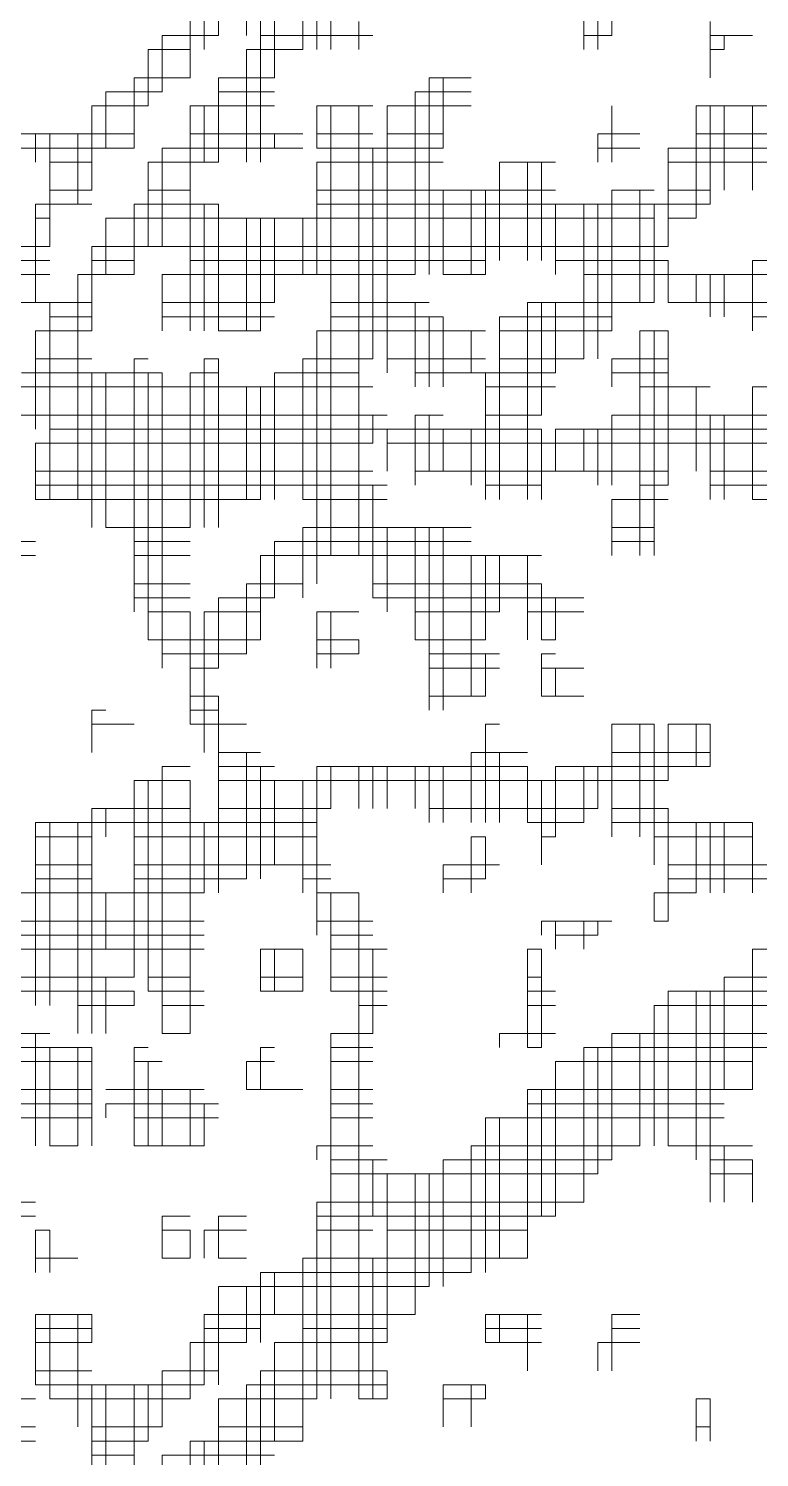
# Model space of a CAD drawing. Header units: millimetres. Extents: x 13268 to 164478, y 289082 to 363688.
# Drawn here: x 84839 to 85924, y 346912 to 349034 of the extents above; entities that cross this region are included whole.
import ezdxf

# ---------------------------------------------------------------- set-up
doc = ezdxf.new("R2010")
doc.units = ezdxf.units.MM

# ---------------------------------------------------------------- blocks, each defined once
blk = doc.blocks.new('A$C010A7659')
at = {"lineweight": 0}
for points in [[(2906.4, 2078.36), (2906.4, 1672.63)], [(2856.71, 1945.88), (2856.71, 1680.91)], [(2873.28, 1945.88), (2873.28, 1680.91)], [(2906.4, 1921.04), (2906.4, 1672.63)], [(2914.68, 1921.04), (2914.68, 1672.63)], [(2914.68, 1921.04), (2914.68, 1672.63)], [(2922.96, 1838.23), (2922.96, 1672.63)], [(2856.71, 1780.27), (2856.71, 1680.91)], [(2848.43, 1771.99), (2848.43, 1672.63)], [(2840.15, 1755.43), (2840.15, 1672.63)], [(2881.56, 1755.43), (2881.56, 1606.38)], [(2881.56, 1755.43), (2881.56, 1606.38)], [(2889.84, 1755.43), (2889.84, 1656.07)], [(2840.15, 1747.15), (2840.15, 1656.07)], [(3072, 1705.75), (3072, 1672.63)], [(3080.28, 1705.75), (3080.28, 1672.63)], [(3088.56, 1705.75), (3088.56, 1680.91)], [(2939.52, 1689.19), (2939.52, 1672.63)], [(3072, 1689.19), (3072, 1672.63)], [(3146.53, 1689.19), (3146.53, 1656.07)], [(2823.59, 1680.91), (2823.59, 1656.07)], [(2823.59, 1680.91), (2823.59, 1647.79)], [(2823.59, 1680.91), (2856.71, 1680.91)], [(2823.59, 1680.91), (2856.71, 1680.91)], [(2881.56, 1680.91), (2939.52, 1680.91)], [(2881.56, 1680.91), (2947.8, 1680.91)], [(3072, 1680.91), (3088.56, 1680.91)], [(3072, 1680.91), (3088.56, 1680.91)], [(3146.53, 1680.91), (3146.53, 1672.63)], [(3146.53, 1680.91), (3171.37, 1680.91)], [(3146.53, 1680.91), (3171.37, 1680.91)], [(3154.81, 1680.91), (3154.81, 1672.63)], [(2815.31, 1672.63), (2815.31, 1639.51)], [(2815.31, 1672.63), (2840.15, 1672.63)], [(2873.28, 1672.63), (2873.28, 1606.38)], [(2873.28, 1672.63), (2906.4, 1672.63)], [(3146.53, 1672.63), (3154.81, 1672.63)], [(2807.03, 1656.07), (2807.03, 1622.94)], [(2807.03, 1656.07), (2807.03, 1614.66)], [(2807.03, 1656.07), (2823.59, 1656.07)], [(2807.03, 1656.07), (2840.15, 1656.07)], [(2856.71, 1656.07), (2856.71, 1606.38)], [(2856.71, 1656.07), (2889.84, 1656.07)], [(2873.28, 1656.07), (2889.84, 1656.07)], [(2980.92, 1656.07), (2980.92, 1540.14)], [(2980.92, 1656.07), (3005.76, 1656.07)], [(2989.2, 1656.07), (2989.2, 1622.94)], [(2989.2, 1656.07), (2989.2, 1614.66)], [(2790.47, 1647.79), (2790.47, 1614.66)], [(2790.47, 1647.79), (2823.59, 1647.79)], [(2856.71, 1647.79), (2856.71, 1606.38)], [(2856.71, 1647.79), (2889.84, 1647.79)], [(2972.64, 1647.79), (2972.64, 1540.14)], [(2972.64, 1647.79), (2972.64, 1540.14)], [(2972.64, 1647.79), (3005.76, 1647.79)], [(2782.19, 1639.51), (2782.19, 1606.38)], [(2782.19, 1639.51), (2782.19, 1589.82)], [(2782.19, 1639.51), (2815.31, 1639.51)], [(2782.19, 1639.51), (2815.31, 1639.51)], [(2840.15, 1639.51), (2840.15, 1589.82)], [(2840.15, 1639.51), (2889.84, 1639.51)], [(2848.43, 1639.51), (2848.43, 1606.38)], [(2848.43, 1639.51), (2889.84, 1639.51)], [(2914.68, 1639.51), (2914.68, 1614.66)], [(2914.68, 1639.51), (2947.8, 1639.51)], [(2914.68, 1639.51), (2947.8, 1639.51)], [(2922.96, 1639.51), (2922.96, 1374.53)], [(2939.52, 1639.51), (2939.52, 1482.18)], [(2939.52, 1639.51), (2939.52, 1374.53)], [(2956.08, 1639.51), (2956.08, 1482.18)], [(2956.08, 1639.51), (2956.08, 1482.18)], [(2956.08, 1639.51), (3005.76, 1639.51)], [(2956.08, 1639.51), (3005.76, 1639.51)], [(3088.56, 1639.51), (3088.56, 1606.38)], [(3138.25, 1639.51), (3138.25, 1573.26)], [(3138.25, 1639.51), (3221.05, 1639.51)], [(3146.53, 1639.51), (3146.53, 1589.82)], [(3146.53, 1639.51), (3146.53, 1581.54)], [(3154.81, 1639.51), (3154.81, 1589.82)], [(3171.37, 1639.51), (3171.37, 1589.82)], [(3171.37, 1639.51), (3171.37, 1589.82)], [(3171.37, 1639.51), (3221.05, 1639.51)], [(2724.23, 1622.94), (2807.03, 1622.94)], [(2749.07, 1622.94), (2749.07, 1606.38)], [(2749.07, 1622.94), (2749.07, 1606.38)], [(2757.35, 1622.94), (2757.35, 1573.26)], [(2757.35, 1622.94), (2757.35, 1556.7)], [(2773.91, 1622.94), (2773.91, 1581.54)], [(2840.15, 1622.94), (2906.4, 1622.94)], [(2889.84, 1622.94), (2889.84, 1614.66)], [(2914.68, 1622.94), (2947.8, 1622.94)], [(2956.08, 1622.94), (2989.2, 1622.94)], [(3080.28, 1622.94), (3080.28, 1606.38)], [(3080.28, 1622.94), (3105.12, 1622.94)], [(3088.56, 1622.94), (3088.56, 1614.66)], [(3138.25, 1622.94), (3212.77, 1622.94)], [(2715.95, 1614.66), (2790.47, 1614.66)], [(2715.95, 1614.66), (2807.03, 1614.66)], [(2823.59, 1614.66), (2823.59, 1556.7)], [(2823.59, 1614.66), (2889.84, 1614.66)], [(2840.15, 1614.66), (2840.15, 1548.42)], [(2840.15, 1614.66), (2906.4, 1614.66)], [(2914.68, 1614.66), (2947.8, 1614.66)], [(2922.96, 1614.66), (2989.2, 1614.66)], [(2947.8, 1614.66), (2947.8, 1490.46)], [(2956.08, 1614.66), (2989.2, 1614.66)], [(3080.28, 1614.66), (3088.56, 1614.66)], [(3080.28, 1614.66), (3105.12, 1614.66)], [(3121.69, 1614.66), (3121.69, 1606.38)], [(3121.69, 1614.66), (3204.49, 1614.66)], [(3138.25, 1614.66), (3204.49, 1614.66)], [(2757.35, 1606.38), (2782.19, 1606.38)], [(2757.35, 1606.38), (2782.19, 1606.38)], [(2815.31, 1606.38), (2815.31, 1556.7)], [(2815.31, 1606.38), (2848.43, 1606.38)], [(2823.59, 1606.38), (2823.59, 1556.7)], [(2823.59, 1606.38), (2856.71, 1606.38)], [(2914.68, 1606.38), (2914.68, 1540.14)], [(2914.68, 1606.38), (2989.2, 1606.38)], [(2914.68, 1606.38), (2989.2, 1606.38)], [(3022.32, 1606.38), (3022.32, 1548.42)], [(3022.32, 1606.38), (3055.44, 1606.38)], [(3038.88, 1606.38), (3038.88, 1548.42)], [(3038.88, 1606.38), (3038.88, 1556.7)], [(3038.88, 1606.38), (3047.16, 1606.38)], [(3047.16, 1606.38), (3047.16, 1548.42)], [(3047.16, 1606.38), (3047.16, 1548.42)], [(3121.69, 1606.38), (3121.69, 1556.7)], [(3121.69, 1606.38), (3204.49, 1606.38)], [(3138.25, 1606.38), (3204.49, 1606.38)], [(2757.35, 1589.82), (2782.19, 1589.82)], [(2815.31, 1589.82), (2840.15, 1589.82)], [(2914.68, 1589.82), (3055.44, 1589.82)], [(2989.2, 1589.82), (2989.2, 1540.14)], [(2989.2, 1589.82), (2989.2, 1540.14)], [(3005.76, 1589.82), (3005.76, 1540.14)], [(3014.04, 1589.82), (3014.04, 1548.42)], [(3014.04, 1589.82), (3014.04, 1540.14)], [(3088.56, 1589.82), (3088.56, 1515.3)], [(3088.56, 1589.82), (3113.4, 1589.82)], [(3105.12, 1589.82), (3105.12, 1523.58)], [(3121.69, 1589.82), (3121.69, 1573.26)], [(3121.69, 1589.82), (3146.53, 1589.82)], [(2749.07, 1581.54), (2749.07, 1523.58)], [(2749.07, 1581.54), (2773.91, 1581.54)], [(2749.07, 1581.54), (2782.19, 1581.54)], [(2807.03, 1581.54), (2807.03, 1548.42)], [(2807.03, 1581.54), (2807.03, 1540.14)], [(2807.03, 1581.54), (2856.71, 1581.54)], [(2807.03, 1581.54), (2848.43, 1581.54)], [(2840.15, 1581.54), (2840.15, 1507.02)], [(2848.43, 1581.54), (2848.43, 1540.14)], [(2856.71, 1581.54), (2856.71, 1540.14)], [(2914.68, 1581.54), (3146.53, 1581.54)], [(2914.68, 1581.54), (3055.44, 1581.54)], [(3055.44, 1581.54), (3055.44, 1540.14)], [(3072, 1581.54), (3072, 1490.46)], [(3072, 1581.54), (3072, 1490.46)], [(3080.28, 1581.54), (3080.28, 1490.46)], [(3088.56, 1581.54), (3088.56, 1507.02)], [(3088.56, 1581.54), (3146.53, 1581.54)], [(3113.4, 1581.54), (3113.4, 1573.26)], [(3113.4, 1581.54), (3113.4, 1523.58)], [(2749.07, 1573.26), (2749.07, 1523.58)], [(2749.07, 1573.26), (2757.35, 1573.26)], [(2790.47, 1573.26), (2790.47, 1540.14)], [(2790.47, 1573.26), (3113.4, 1573.26)], [(2856.71, 1573.26), (2856.71, 1507.02)], [(2873.28, 1573.26), (2873.28, 1507.02)], [(2881.56, 1573.26), (2881.56, 1507.02)], [(2881.56, 1573.26), (2881.56, 1507.02)], [(2889.84, 1573.26), (2889.84, 1523.58)], [(2906.4, 1573.26), (2906.4, 1540.14)], [(2906.4, 1573.26), (2906.4, 1540.14)], [(2914.68, 1573.26), (2914.68, 1540.14)], [(3121.69, 1573.26), (3138.25, 1573.26)], [(2691.11, 1556.7), (2757.35, 1556.7)], [(2740.79, 1556.7), (2757.35, 1556.7)], [(2782.19, 1556.7), (2782.19, 1523.58)], [(2782.19, 1556.7), (2782.19, 1507.02)], [(2782.19, 1556.7), (2815.31, 1556.7)], [(2782.19, 1556.7), (3113.4, 1556.7)], [(2840.15, 1556.7), (3038.88, 1556.7)], [(3038.88, 1556.7), (3121.69, 1556.7)], [(3113.4, 1556.7), (3113.4, 1523.58)], [(2707.67, 1548.42), (2757.35, 1548.42)], [(2782.19, 1548.42), (2807.03, 1548.42)], [(2840.15, 1548.42), (3014.04, 1548.42)], [(3055.44, 1548.42), (3121.69, 1548.42)], [(3121.69, 1548.42), (3121.69, 1523.58)], [(3171.37, 1548.42), (3171.37, 1507.02)], [(3171.37, 1548.42), (3221.05, 1548.42)], [(2707.67, 1540.14), (2757.35, 1540.14)], [(2707.67, 1540.14), (2757.35, 1540.14)], [(2773.91, 1540.14), (2773.91, 1407.66)], [(2773.91, 1540.14), (2790.47, 1540.14)], [(2773.91, 1540.14), (2807.03, 1540.14)], [(2823.59, 1540.14), (2823.59, 1507.02)], [(2823.59, 1540.14), (2856.71, 1540.14)], [(2840.15, 1540.14), (2840.15, 1507.02)], [(2840.15, 1540.14), (2848.43, 1540.14)], [(2848.43, 1540.14), (2848.43, 1507.02)], [(2856.71, 1540.14), (2906.4, 1540.14)], [(2856.71, 1540.14), (2914.68, 1540.14)], [(2914.68, 1540.14), (2972.64, 1540.14)], [(2922.96, 1540.14), (2972.64, 1540.14)], [(2989.2, 1540.14), (3014.04, 1540.14)], [(3072, 1540.14), (3320.41, 1540.14)], [(3072, 1540.14), (3336.97, 1540.14)], [(3121.69, 1540.14), (3121.69, 1523.58)], [(3138.25, 1540.14), (3138.25, 1523.58)], [(3146.53, 1540.14), (3146.53, 1515.3)], [(3146.53, 1540.14), (3146.53, 1523.58)], [(3154.81, 1540.14), (3154.81, 1515.3)], [(3171.37, 1540.14), (3171.37, 1515.3)], [(2707.67, 1523.58), (2757.35, 1523.58)], [(2757.35, 1523.58), (2757.35, 1407.66)], [(2757.35, 1523.58), (2782.19, 1523.58)], [(2757.35, 1523.58), (2782.19, 1523.58)], [(2757.35, 1515.3), (2757.35, 1407.66)], [(2757.35, 1515.3), (2782.19, 1515.3)], [(2823.59, 1523.58), (2823.59, 1515.3)], [(2823.59, 1523.58), (2889.84, 1523.58)], [(2823.59, 1523.58), (2889.84, 1523.58)], [(2823.59, 1515.3), (2856.71, 1515.3)], [(2856.71, 1523.58), (2856.71, 1515.3)], [(2856.71, 1515.3), (2889.84, 1515.3)], [(2922.96, 1523.58), (2980.92, 1523.58)], [(2922.96, 1523.58), (2972.64, 1523.58)], [(2922.96, 1515.3), (2989.2, 1515.3)], [(2972.64, 1523.58), (2972.64, 1473.9)], [(2972.64, 1523.58), (2972.64, 1473.9)], [(2980.92, 1515.3), (2980.92, 1473.9)], [(2989.2, 1515.3), (2989.2, 1473.9)], [(3022.32, 1515.3), (3022.32, 1407.66)], [(3022.32, 1515.3), (3088.56, 1515.3)], [(3038.88, 1523.58), (3038.88, 1407.66)], [(3038.88, 1523.58), (3038.88, 1407.66)], [(3038.88, 1523.58), (3105.12, 1523.58)], [(3038.88, 1523.58), (3113.4, 1523.58)], [(3047.16, 1523.58), (3047.16, 1473.9)], [(3047.16, 1523.58), (3047.16, 1457.34)], [(3055.44, 1523.58), (3055.44, 1482.18)], [(3121.69, 1523.58), (3320.41, 1523.58)], [(3146.53, 1523.58), (3212.77, 1523.58)], [(3171.37, 1515.3), (3204.49, 1515.3)], [(2749.07, 1507.02), (2749.07, 1449.06)], [(2749.07, 1507.02), (2782.19, 1507.02)], [(2757.35, 1507.02), (2782.19, 1507.02)], [(2856.71, 1507.02), (2881.56, 1507.02)], [(2914.68, 1507.02), (2914.68, 1357.97)], [(2914.68, 1507.02), (3014.04, 1507.02)], [(2914.68, 1507.02), (3005.76, 1507.02)], [(2989.2, 1507.02), (2989.2, 1473.9)], [(3005.76, 1507.02), (3005.76, 1482.18)], [(3022.32, 1507.02), (3088.56, 1507.02)], [(3022.32, 1507.02), (3088.56, 1507.02)], [(3105.12, 1507.02), (3105.12, 1374.53)], [(3105.12, 1507.02), (3121.69, 1507.02)], [(3113.4, 1507.02), (3113.4, 1407.66)], [(3113.4, 1507.02), (3113.4, 1374.53)], [(3113.4, 1507.02), (3121.69, 1507.02)], [(3121.69, 1507.02), (3121.69, 1415.94)], [(2749.07, 1490.46), (2782.19, 1490.46)], [(2807.03, 1490.46), (2807.03, 1341.41)], [(2807.03, 1490.46), (2815.31, 1490.46)], [(2848.43, 1490.46), (2848.43, 1391.1)], [(2848.43, 1490.46), (2856.71, 1490.46)], [(2856.71, 1490.46), (2856.71, 1391.1)], [(2906.4, 1490.46), (2906.4, 1407.66)], [(2906.4, 1490.46), (2947.8, 1490.46)], [(2914.68, 1490.46), (2914.68, 1357.97)], [(2956.08, 1490.46), (3014.04, 1490.46)], [(3022.32, 1490.46), (3072, 1490.46)], [(3088.56, 1490.46), (3088.56, 1473.9)], [(3088.56, 1490.46), (3121.69, 1490.46)], [(2740.79, 1482.18), (2823.59, 1482.18)], [(2749.07, 1482.18), (2749.07, 1449.06)], [(2749.07, 1482.18), (2823.59, 1482.18)], [(2782.19, 1482.18), (2782.19, 1391.1)], [(2782.19, 1482.18), (2782.19, 1407.66)], [(2790.47, 1482.18), (2790.47, 1391.1)], [(2807.03, 1482.18), (2807.03, 1357.97)], [(2815.31, 1482.18), (2815.31, 1324.85)], [(2823.59, 1482.18), (2823.59, 1316.57)], [(2840.15, 1482.18), (2840.15, 1391.1)], [(2840.15, 1482.18), (2840.15, 1391.1)], [(2840.15, 1482.18), (2856.71, 1482.18)], [(2840.15, 1482.18), (2856.71, 1482.18)], [(2889.84, 1482.18), (2889.84, 1407.66)], [(2889.84, 1482.18), (2939.52, 1482.18)], [(2889.84, 1482.18), (2939.52, 1482.18)], [(2906.4, 1482.18), (2906.4, 1407.66)], [(2972.64, 1482.18), (3005.76, 1482.18)], [(2972.64, 1482.18), (3014.04, 1482.18)], [(3014.04, 1482.18), (3014.04, 1407.66)], [(3014.04, 1482.18), (3014.04, 1415.94)], [(3014.04, 1482.18), (3055.44, 1482.18)], [(3014.04, 1482.18), (3055.44, 1482.18)], [(3088.56, 1482.18), (3121.69, 1482.18)], [(3088.56, 1482.18), (3121.69, 1482.18)], [(2724.23, 1473.9), (2947.8, 1473.9)], [(2724.23, 1473.9), (2873.28, 1473.9)], [(2823.59, 1473.9), (2823.59, 1308.29)], [(2856.71, 1473.9), (2856.71, 1407.66)], [(2873.28, 1473.9), (2873.28, 1407.66)], [(2881.56, 1473.9), (2881.56, 1407.66)], [(2881.56, 1473.9), (2881.56, 1407.66)], [(2881.56, 1473.9), (2939.52, 1473.9)], [(2939.52, 1473.9), (2939.52, 1374.53)], [(3014.04, 1473.9), (3047.16, 1473.9)], [(3014.04, 1473.9), (3055.44, 1473.9)], [(3105.12, 1473.9), (3146.53, 1473.9)], [(3105.12, 1473.9), (3138.25, 1473.9)], [(3121.69, 1473.9), (3121.69, 1424.22)], [(3138.25, 1473.9), (3138.25, 1424.22)], [(3171.37, 1473.9), (3171.37, 1407.66)], [(3171.37, 1473.9), (3187.93, 1473.9)], [(2707.67, 1457.34), (2956.08, 1457.34)], [(2947.8, 1457.34), (2947.8, 1440.78)], [(2972.64, 1457.34), (2972.64, 1415.94)], [(2972.64, 1457.34), (2989.2, 1457.34)], [(2980.92, 1457.34), (2980.92, 1424.22)], [(3014.04, 1457.34), (3047.16, 1457.34)], [(3088.56, 1457.34), (3088.56, 1415.94)], [(3088.56, 1457.34), (3187.93, 1457.34)], [(3146.53, 1457.34), (3146.53, 1407.66)], [(3146.53, 1457.34), (3146.53, 1424.22)], [(3154.81, 1457.34), (3154.81, 1407.66)], [(3171.37, 1457.34), (3171.37, 1407.66)], [(2757.35, 1449.06), (2956.08, 1449.06)], [(2757.35, 1449.06), (2956.08, 1449.06)], [(2956.08, 1449.06), (2956.08, 1424.22)], [(2956.08, 1449.06), (3047.16, 1449.06)], [(2972.64, 1449.06), (2972.64, 1415.94)], [(2972.64, 1449.06), (2989.2, 1449.06)], [(2989.2, 1449.06), (2989.2, 1424.22)], [(2989.2, 1449.06), (2989.2, 1424.22)], [(3005.76, 1449.06), (3005.76, 1415.94)], [(3014.04, 1449.06), (3047.16, 1449.06)], [(3047.16, 1449.06), (3047.16, 1407.66)], [(3055.44, 1449.06), (3055.44, 1424.22)], [(3055.44, 1449.06), (3187.93, 1449.06)], [(3072, 1449.06), (3072, 1424.22)], [(3072, 1449.06), (3072, 1424.22)], [(3072, 1449.06), (3187.93, 1449.06)], [(3080.28, 1449.06), (3080.28, 1415.94)], [(3088.56, 1449.06), (3088.56, 1415.94)], [(2749.07, 1440.78), (2749.07, 1407.66)], [(2749.07, 1440.78), (2947.8, 1440.78)], [(2956.08, 1440.78), (3187.93, 1440.78)], [(3047.16, 1440.78), (3047.16, 1415.94)], [(2749.07, 1424.22), (2749.07, 1415.94)], [(2749.07, 1424.22), (2947.8, 1424.22)], [(2749.07, 1424.22), (2947.8, 1424.22)], [(2972.64, 1424.22), (2980.92, 1424.22)], [(2972.64, 1424.22), (2989.2, 1424.22)], [(2989.2, 1424.22), (3121.69, 1424.22)], [(3005.76, 1424.22), (3055.44, 1424.22)], [(3080.28, 1424.22), (3121.69, 1424.22)], [(3146.53, 1424.22), (3204.49, 1424.22)], [(3146.53, 1424.22), (3204.49, 1424.22)], [(2749.07, 1415.94), (2956.08, 1415.94)], [(2947.8, 1415.94), (2947.8, 1349.69)], [(3014.04, 1415.94), (3047.16, 1415.94)], [(3105.12, 1415.94), (3121.69, 1415.94)], [(3146.53, 1415.94), (3204.49, 1415.94)], [(2749.07, 1407.66), (2881.56, 1407.66)], [(2782.19, 1407.66), (2856.71, 1407.66)], [(2906.4, 1407.66), (2956.08, 1407.66)], [(2914.68, 1407.66), (2956.08, 1407.66)], [(3088.56, 1407.66), (3088.56, 1374.53)], [(3088.56, 1407.66), (3088.56, 1374.53)], [(3088.56, 1407.66), (3113.4, 1407.66)], [(3105.12, 1407.66), (3121.69, 1407.66)], [(3171.37, 1407.66), (3187.93, 1407.66)], [(2790.47, 1391.1), (2840.15, 1391.1)], [(2807.03, 1391.1), (2840.15, 1391.1)], [(2906.4, 1391.1), (2906.4, 1357.97)], [(2906.4, 1391.1), (2906.4, 1349.69)], [(2906.4, 1391.1), (2956.08, 1391.1)], [(2906.4, 1391.1), (2956.08, 1391.1)], [(2956.08, 1391.1), (2956.08, 1341.41)], [(2956.08, 1391.1), (3005.76, 1391.1)], [(2972.64, 1391.1), (2972.64, 1324.85)], [(2972.64, 1391.1), (2972.64, 1324.85)], [(2980.92, 1391.1), (2980.92, 1283.45)], [(2980.92, 1391.1), (2989.2, 1391.1)], [(2989.2, 1391.1), (2989.2, 1283.45)], [(2989.2, 1391.1), (2989.2, 1283.45)], [(3088.56, 1391.1), (3113.4, 1391.1)], [(3088.56, 1391.1), (3113.4, 1391.1)], [(2715.95, 1382.82), (2749.07, 1382.82)], [(2807.03, 1382.82), (2840.15, 1382.82)], [(2889.84, 1382.82), (2889.84, 1349.69)], [(2889.84, 1382.82), (3005.76, 1382.82)], [(2956.08, 1382.82), (2956.08, 1341.41)], [(3088.56, 1382.82), (3113.4, 1382.82)], [(2707.67, 1374.53), (2749.07, 1374.53)], [(2807.03, 1374.53), (2840.15, 1374.53)], [(2807.03, 1374.53), (2840.15, 1374.53)], [(2881.56, 1374.53), (2881.56, 1341.41)], [(2881.56, 1374.53), (2881.56, 1324.85)], [(2881.56, 1374.53), (2922.96, 1374.53)], [(2881.56, 1374.53), (3038.88, 1374.53)], [(2947.8, 1374.53), (3047.16, 1374.53)], [(3005.76, 1374.53), (3005.76, 1291.73)], [(3014.04, 1374.53), (3014.04, 1324.85)], [(3014.04, 1374.53), (3014.04, 1324.85)], [(3022.32, 1374.53), (3022.32, 1341.41)], [(3038.88, 1374.53), (3038.88, 1324.85)], [(3038.88, 1374.53), (3038.88, 1341.41)], [(2807.03, 1357.97), (2840.15, 1357.97)], [(2873.28, 1357.97), (2873.28, 1316.57)], [(2873.28, 1357.97), (2906.4, 1357.97)], [(2947.8, 1357.97), (3047.16, 1357.97)], [(3047.16, 1357.97), (3047.16, 1324.85)], [(2807.03, 1349.69), (2840.15, 1349.69)], [(2807.03, 1349.69), (2840.15, 1349.69)], [(2856.71, 1349.69), (2856.71, 1316.57)], [(2856.71, 1349.69), (2856.71, 1308.29)], [(2856.71, 1349.69), (2889.84, 1349.69)], [(2856.71, 1349.69), (2889.84, 1349.69)], [(2947.8, 1349.69), (3055.44, 1349.69)], [(2956.08, 1349.69), (3072, 1349.69)], [(3047.16, 1349.69), (3047.16, 1324.85)], [(3055.44, 1349.69), (3055.44, 1324.85)], [(2815.31, 1341.41), (2840.15, 1341.41)], [(2840.15, 1341.41), (2840.15, 1291.73)], [(2848.43, 1341.41), (2848.43, 1258.61)], [(2848.43, 1341.41), (2881.56, 1341.41)], [(2914.68, 1341.41), (2914.68, 1308.29)], [(2914.68, 1341.41), (2939.52, 1341.41)], [(2922.96, 1341.41), (2922.96, 1308.29)], [(2972.64, 1341.41), (3022.32, 1341.41)], [(3038.88, 1341.41), (3072, 1341.41)], [(2815.31, 1324.85), (2881.56, 1324.85)], [(2823.59, 1324.85), (2881.56, 1324.85)], [(2840.15, 1324.85), (2840.15, 1275.17)], [(2914.68, 1324.85), (2914.68, 1316.57)], [(2914.68, 1324.85), (2939.52, 1324.85)], [(2914.68, 1324.85), (2939.52, 1324.85)], [(2939.52, 1324.85), (2939.52, 1316.57)], [(2972.64, 1324.85), (3014.04, 1324.85)], [(2980.92, 1324.85), (3014.04, 1324.85)], [(3047.16, 1324.85), (3055.44, 1324.85)], [(2823.59, 1316.57), (2856.71, 1316.57)], [(2823.59, 1316.57), (2873.28, 1316.57)], [(2914.68, 1316.57), (2939.52, 1316.57)], [(2914.68, 1316.57), (2939.52, 1316.57)], [(2980.92, 1316.57), (3022.32, 1316.57)], [(2980.92, 1316.57), (3022.32, 1316.57)], [(3014.04, 1316.57), (3014.04, 1291.73)], [(3014.04, 1316.57), (3014.04, 1291.73)], [(3047.16, 1316.57), (3047.16, 1291.73)], [(3047.16, 1316.57), (3055.44, 1316.57)], [(2840.15, 1308.29), (2856.71, 1308.29)], [(2980.92, 1308.29), (3022.32, 1308.29)], [(3047.16, 1308.29), (3072, 1308.29)], [(3055.44, 1308.29), (3055.44, 1291.73)], [(2840.15, 1291.73), (2856.71, 1291.73)], [(2840.15, 1291.73), (2856.71, 1291.73)], [(2856.71, 1291.73), (2856.71, 1250.33)], [(2980.92, 1291.73), (3005.76, 1291.73)], [(2980.92, 1291.73), (3014.04, 1291.73)], [(3047.16, 1291.73), (3072, 1291.73)], [(2782.19, 1283.45), (2782.19, 1258.61)], [(2782.19, 1283.45), (2782.19, 1258.61)], [(2782.19, 1283.45), (2790.47, 1283.45)], [(2840.15, 1283.45), (2856.71, 1283.45)], [(2782.19, 1275.17), (2790.47, 1275.17)], [(2782.19, 1275.17), (2807.03, 1275.17)], [(2840.15, 1275.17), (2873.28, 1275.17)], [(2848.43, 1275.17), (2873.28, 1275.17)], [(2856.71, 1275.17), (2856.71, 1175.81)], [(3014.04, 1275.17), (3014.04, 1217.21)], [(3014.04, 1275.17), (3014.04, 1217.21)], [(3014.04, 1275.17), (3022.32, 1275.17)], [(3088.56, 1275.17), (3088.56, 1208.93)], [(3088.56, 1275.17), (3088.56, 1217.21)], [(3088.56, 1275.17), (3113.4, 1275.17)], [(3105.12, 1275.17), (3105.12, 1208.93)], [(3113.4, 1275.17), (3113.4, 1208.93)], [(3121.69, 1275.17), (3121.69, 1250.33)], [(3121.69, 1275.17), (3146.53, 1275.17)], [(3138.25, 1275.17), (3138.25, 1250.33)], [(3146.53, 1275.17), (3146.53, 1250.33)], [(2856.71, 1258.61), (2881.56, 1258.61)], [(2873.28, 1258.61), (2873.28, 1184.09)], [(3005.76, 1258.61), (3005.76, 1217.21)], [(3005.76, 1258.61), (3038.88, 1258.61)], [(3022.32, 1258.61), (3022.32, 1217.21)], [(3088.56, 1258.61), (3146.53, 1258.61)], [(3113.4, 1258.61), (3113.4, 1192.37)], [(3121.69, 1258.61), (3121.69, 1242.05)], [(2823.59, 1250.33), (2823.59, 1093)], [(2823.59, 1250.33), (2840.15, 1250.33)], [(2856.71, 1250.33), (2889.84, 1250.33)], [(2856.71, 1250.33), (2881.56, 1250.33)], [(2881.56, 1250.33), (2881.56, 1192.37)], [(2881.56, 1250.33), (2881.56, 1184.09)], [(2914.68, 1250.33), (2914.68, 1217.21)], [(2914.68, 1250.33), (2914.68, 1159.25)], [(2914.68, 1250.33), (3038.88, 1250.33)], [(2922.96, 1250.33), (2922.96, 1225.49)], [(2939.52, 1250.33), (2939.52, 1225.49)], [(2939.52, 1250.33), (2939.52, 1225.49)], [(2947.8, 1250.33), (2947.8, 1225.49)], [(2956.08, 1250.33), (2956.08, 1225.49)], [(2956.08, 1250.33), (2956.08, 1225.49)], [(2972.64, 1250.33), (2972.64, 1225.49)], [(2972.64, 1250.33), (2972.64, 1225.49)], [(2980.92, 1250.33), (2980.92, 1217.21)], [(2989.2, 1250.33), (2989.2, 1217.21)], [(2989.2, 1250.33), (2989.2, 1217.21)], [(3005.76, 1250.33), (3038.88, 1250.33)], [(3038.88, 1250.33), (3038.88, 1217.21)], [(3055.44, 1250.33), (3055.44, 1208.93)], [(3055.44, 1250.33), (3121.69, 1250.33)], [(3072, 1250.33), (3072, 1217.21)], [(3072, 1250.33), (3072, 1217.21)], [(3080.28, 1250.33), (3080.28, 1225.49)], [(3088.56, 1250.33), (3146.53, 1250.33)], [(2807.03, 1242.05), (2807.03, 1126.13)], [(2807.03, 1242.05), (2840.15, 1242.05)], [(2815.31, 1242.05), (2815.31, 1117.84)], [(2815.31, 1242.05), (2840.15, 1242.05)], [(2823.59, 1242.05), (2823.59, 1109.56)], [(2840.15, 1242.05), (2840.15, 1093)], [(2856.71, 1242.05), (3121.69, 1242.05)], [(2856.71, 1242.05), (3121.69, 1242.05)], [(2889.84, 1242.05), (2889.84, 1192.37)], [(2906.4, 1242.05), (2906.4, 1175.81)], [(2906.4, 1242.05), (2906.4, 1184.09)], [(3038.88, 1242.05), (3038.88, 1217.21)], [(3047.16, 1242.05), (3047.16, 1192.37)], [(3047.16, 1242.05), (3047.16, 1208.93)], [(2782.19, 1225.49), (2782.19, 1208.93)], [(2782.19, 1225.49), (2782.19, 1093)], [(2782.19, 1225.49), (2840.15, 1225.49)], [(2790.47, 1225.49), (2790.47, 1208.93)], [(2807.03, 1225.49), (2807.03, 1192.37)], [(2856.71, 1225.49), (2922.96, 1225.49)], [(2980.92, 1225.49), (3080.28, 1225.49)], [(3088.56, 1225.49), (3121.69, 1225.49)], [(3121.69, 1225.49), (3121.69, 1159.25)], [(2749.07, 1217.21), (2749.07, 1117.84)], [(2749.07, 1217.21), (2914.68, 1217.21)], [(2757.35, 1217.21), (2757.35, 1109.56)], [(2757.35, 1217.21), (2757.35, 1117.84)], [(2757.35, 1217.21), (2840.15, 1217.21)], [(2773.91, 1217.21), (2773.91, 1093)], [(2840.15, 1217.21), (2840.15, 1175.81)], [(2848.43, 1217.21), (2848.43, 1175.81)], [(2856.71, 1217.21), (2856.71, 1175.81)], [(2856.71, 1217.21), (2914.68, 1217.21)], [(3038.88, 1217.21), (3072, 1217.21)], [(3047.16, 1217.21), (3072, 1217.21)], [(3088.56, 1217.21), (3171.37, 1217.21)], [(3088.56, 1217.21), (3171.37, 1217.21)], [(3121.69, 1217.21), (3121.69, 1175.81)], [(3138.25, 1217.21), (3138.25, 1175.81)], [(3146.53, 1217.21), (3146.53, 1175.81)], [(3146.53, 1217.21), (3146.53, 1175.81)], [(3154.81, 1217.21), (3154.81, 1175.81)], [(3171.37, 1217.21), (3171.37, 1175.81)], [(2749.07, 1208.93), (2782.19, 1208.93)], [(2807.03, 1208.93), (2914.68, 1208.93)], [(3005.76, 1208.93), (3005.76, 1175.81)], [(3005.76, 1208.93), (3014.04, 1208.93)], [(3014.04, 1208.93), (3014.04, 1184.09)], [(3047.16, 1208.93), (3055.44, 1208.93)], [(3113.4, 1208.93), (3171.37, 1208.93)], [(2749.07, 1192.37), (2782.19, 1192.37)], [(2749.07, 1192.37), (2782.19, 1192.37)], [(2807.03, 1192.37), (2881.56, 1192.37)], [(2807.03, 1192.37), (2914.68, 1192.37)], [(2906.4, 1192.37), (2922.96, 1192.37)], [(2914.68, 1192.37), (2914.68, 1150.97)], [(2989.2, 1192.37), (2989.2, 1175.81)], [(2989.2, 1192.37), (2989.2, 1175.81)], [(2989.2, 1192.37), (3014.04, 1192.37)], [(2989.2, 1192.37), (3022.32, 1192.37)], [(3121.69, 1192.37), (3187.93, 1192.37)], [(3121.69, 1192.37), (3179.65, 1192.37)], [(3171.37, 1192.37), (3171.37, 1175.81)], [(2749.07, 1184.09), (2749.07, 1109.56)], [(2749.07, 1184.09), (2782.19, 1184.09)], [(2807.03, 1184.09), (2873.28, 1184.09)], [(2906.4, 1184.09), (2922.96, 1184.09)], [(2989.2, 1184.09), (3014.04, 1184.09)], [(3121.69, 1184.09), (3187.93, 1184.09)], [(2724.23, 1175.81), (2840.15, 1175.81)], [(2749.07, 1175.81), (2807.03, 1175.81)], [(2782.19, 1175.81), (2782.19, 1093)], [(2790.47, 1175.81), (2790.47, 1142.69)], [(2807.03, 1175.81), (2807.03, 1142.69)], [(2807.03, 1175.81), (2848.43, 1175.81)], [(2914.68, 1175.81), (2939.52, 1175.81)], [(2914.68, 1175.81), (2939.52, 1175.81)], [(2922.96, 1175.81), (2922.96, 1117.84)], [(2939.52, 1175.81), (2939.52, 877.72)], [(3113.4, 1175.81), (3113.4, 1159.25)], [(3113.4, 1175.81), (3113.4, 1159.25)], [(3113.4, 1175.81), (3121.69, 1175.81)], [(3113.4, 1175.81), (3138.25, 1175.81)], [(2608.3, 1159.25), (2848.43, 1159.25)], [(2649.71, 1159.25), (2840.15, 1159.25)], [(2840.15, 1159.25), (2840.15, 1142.69)], [(2914.68, 1159.25), (2947.8, 1159.25)], [(2914.68, 1159.25), (2947.8, 1159.25)], [(2939.52, 1159.25), (2939.52, 877.72)], [(3047.16, 1159.25), (3047.16, 1150.97)], [(3047.16, 1159.25), (3088.56, 1159.25)], [(3047.16, 1159.25), (3088.56, 1159.25)], [(3055.44, 1159.25), (3055.44, 1142.69)], [(3072, 1159.25), (3072, 1142.69)], [(3072, 1159.25), (3072, 1142.69)], [(3080.28, 1159.25), (3080.28, 1150.97)], [(3113.4, 1159.25), (3121.69, 1159.25)], [(2492.38, 1150.97), (2848.43, 1150.97)], [(2922.96, 1150.97), (2947.8, 1150.97)], [(3055.44, 1150.97), (3080.28, 1150.97)], [(2724.23, 1142.69), (2790.47, 1142.69)], [(2724.23, 1142.69), (2848.43, 1142.69)], [(2807.03, 1142.69), (2840.15, 1142.69)], [(2881.56, 1142.69), (2881.56, 1117.84)], [(2881.56, 1142.69), (2881.56, 1117.84)], [(2881.56, 1142.69), (2906.4, 1142.69)], [(2881.56, 1142.69), (2906.4, 1142.69)], [(2889.84, 1142.69), (2889.84, 1117.84)], [(2906.4, 1142.69), (2906.4, 1117.84)], [(2922.96, 1142.69), (2956.08, 1142.69)], [(2922.96, 1142.69), (2956.08, 1142.69)], [(2947.8, 1142.69), (2947.8, 1093)], [(3038.88, 1142.69), (3038.88, 1084.72)], [(3038.88, 1142.69), (3038.88, 1084.72)], [(3038.88, 1142.69), (3047.16, 1142.69)], [(3047.16, 1142.69), (3047.16, 1084.72)], [(3171.37, 1142.69), (3171.37, 1076.44)], [(3171.37, 1142.69), (3171.37, 1059.88)], [(3171.37, 1142.69), (3345.25, 1142.69)], [(2657.99, 1126.13), (2807.03, 1126.13)], [(2790.47, 1126.13), (2790.47, 1093)], [(2815.31, 1126.13), (2840.15, 1126.13)], [(2881.56, 1126.13), (2906.4, 1126.13)], [(2922.96, 1126.13), (2956.08, 1126.13)], [(3038.88, 1126.13), (3047.16, 1126.13)], [(3154.81, 1126.13), (3154.81, 1059.88)], [(3154.81, 1126.13), (3353.53, 1126.13)], [(2674.55, 1117.84), (2749.07, 1117.84)], [(2674.55, 1117.84), (2807.03, 1117.84)], [(2757.35, 1117.84), (2807.03, 1117.84)], [(2807.03, 1117.84), (2807.03, 1109.56)], [(2815.31, 1117.84), (2848.43, 1117.84)], [(2823.59, 1117.84), (2848.43, 1117.84)], [(2840.15, 1117.84), (2840.15, 1093)], [(2881.56, 1117.84), (2906.4, 1117.84)], [(2922.96, 1117.84), (2956.08, 1117.84)], [(2939.52, 1117.84), (2956.08, 1117.84)], [(3038.88, 1117.84), (3055.44, 1117.84)], [(3038.88, 1117.84), (3047.16, 1117.84)], [(3047.16, 1117.84), (3047.16, 1084.72)], [(3121.69, 1117.84), (3121.69, 1026.76)], [(3121.69, 1117.84), (3121.69, 1026.76)], [(3121.69, 1117.84), (3221.05, 1117.84)], [(3138.25, 1117.84), (3138.25, 1018.48)], [(3138.25, 1117.84), (3370.1, 1117.84)], [(3146.53, 1117.84), (3146.53, 993.64)], [(3146.53, 1117.84), (3146.53, 993.64)], [(2773.91, 1109.56), (2807.03, 1109.56)], [(2823.59, 1109.56), (2848.43, 1109.56)], [(2939.52, 1109.56), (2956.08, 1109.56)], [(3038.88, 1109.56), (3055.44, 1109.56)], [(3113.4, 1109.56), (3113.4, 1026.76)], [(3113.4, 1109.56), (3113.4, 1026.76)], [(3113.4, 1109.56), (3212.77, 1109.56)], [(2724.23, 1093), (2757.35, 1093)], [(2749.07, 1093), (2749.07, 1026.76)], [(2749.07, 1093), (2749.07, 1026.76)], [(2823.59, 1093), (2840.15, 1093)], [(2922.96, 1093), (2922.96, 877.72)], [(2922.96, 1093), (2947.8, 1093)], [(2922.96, 1093), (2947.8, 1093)], [(3022.32, 1093), (3022.32, 1084.72)], [(3022.32, 1093), (3055.44, 1093)], [(3022.32, 1093), (3055.44, 1093)], [(3088.56, 1093), (3088.56, 1026.76)], [(3088.56, 1093), (3088.56, 1018.48)], [(3088.56, 1093), (3187.93, 1093)], [(3105.12, 1093), (3105.12, 1026.76)], [(3105.12, 1093), (3204.49, 1093)], [(2724.23, 1084.72), (2782.19, 1084.72)], [(2724.23, 1084.72), (2782.19, 1084.72)], [(2757.35, 1084.72), (2757.35, 1026.76)], [(2757.35, 1084.72), (2757.35, 1026.76)], [(2773.91, 1084.72), (2773.91, 1026.76)], [(2782.19, 1084.72), (2782.19, 1026.76)], [(2807.03, 1084.72), (2807.03, 1026.76)], [(2807.03, 1084.72), (2815.31, 1084.72)], [(2881.56, 1084.72), (2881.56, 1059.88)], [(2881.56, 1084.72), (2881.56, 1059.88)], [(2881.56, 1084.72), (2889.84, 1084.72)], [(2922.96, 1084.72), (2947.8, 1084.72)], [(2922.96, 1084.72), (2947.8, 1084.72)], [(3038.88, 1084.72), (3047.16, 1084.72)], [(3072, 1084.72), (3072, 1010.2)], [(3072, 1084.72), (3072, 993.64)], [(3072, 1084.72), (3179.65, 1084.72)], [(3080.28, 1084.72), (3080.28, 1010.2)], [(3080.28, 1084.72), (3187.93, 1084.72)], [(2724.23, 1076.44), (2782.19, 1076.44)], [(2807.03, 1076.44), (2807.03, 1026.76)], [(2807.03, 1076.44), (2823.59, 1076.44)], [(2815.31, 1076.44), (2815.31, 1026.76)], [(2873.28, 1076.44), (2873.28, 1059.88)], [(2873.28, 1076.44), (2889.84, 1076.44)], [(2922.96, 1076.44), (2947.8, 1076.44)], [(3055.44, 1076.44), (3055.44, 985.36)], [(3055.44, 1076.44), (3171.37, 1076.44)], [(2724.23, 1059.88), (2782.19, 1059.88)], [(2724.23, 1059.88), (2782.19, 1059.88)], [(2790.47, 1059.88), (2823.59, 1059.88)], [(2807.03, 1059.88), (2848.43, 1059.88)], [(2823.59, 1059.88), (2823.59, 1026.76)], [(2823.59, 1059.88), (2823.59, 1026.76)], [(2840.15, 1059.88), (2840.15, 1026.76)], [(2840.15, 1059.88), (2840.15, 1026.76)], [(2873.28, 1059.88), (2906.4, 1059.88)], [(2922.96, 1059.88), (2947.8, 1059.88)], [(2922.96, 1059.88), (2947.8, 1059.88)], [(3038.88, 1059.88), (3038.88, 977.08)], [(3038.88, 1059.88), (3154.81, 1059.88)], [(3047.16, 1059.88), (3047.16, 985.36)], [(3047.16, 1059.88), (3047.16, 985.36)], [(3047.16, 1059.88), (3171.37, 1059.88)], [(2724.23, 1051.6), (2782.19, 1051.6)], [(2790.47, 1051.6), (2790.47, 1043.32)], [(2790.47, 1051.6), (2856.71, 1051.6)], [(2848.43, 1051.6), (2848.43, 1026.76)], [(2922.96, 1051.6), (2947.8, 1051.6)], [(3038.88, 1051.6), (3038.88, 960.52)], [(3038.88, 1051.6), (3154.81, 1051.6)], [(2707.67, 1043.32), (2782.19, 1043.32)], [(2724.23, 1043.32), (2782.19, 1043.32)], [(2807.03, 1043.32), (2856.71, 1043.32)], [(2807.03, 1043.32), (2856.71, 1043.32)], [(2922.96, 1043.32), (2947.8, 1043.32)], [(2922.96, 1043.32), (2947.8, 1043.32)], [(3014.04, 1043.32), (3014.04, 960.52)], [(3014.04, 1043.32), (3154.81, 1043.32)], [(3022.32, 1043.32), (3022.32, 960.52)], [(3022.32, 1043.32), (3154.81, 1043.32)], [(2757.35, 1026.76), (2773.91, 1026.76)], [(2807.03, 1026.76), (2848.43, 1026.76)], [(2914.68, 1026.76), (2914.68, 1018.48)], [(2914.68, 1026.76), (2947.8, 1026.76)], [(2914.68, 1026.76), (2947.8, 1026.76)], [(3005.76, 1026.76), (3005.76, 952.24)], [(3005.76, 1026.76), (3088.56, 1026.76)], [(3014.04, 1026.76), (3014.04, 952.24)], [(3014.04, 1026.76), (3105.12, 1026.76)], [(3121.69, 1026.76), (3154.81, 1026.76)], [(3138.25, 1026.76), (3171.37, 1026.76)], [(3154.81, 1026.76), (3154.81, 993.64)], [(2922.96, 1018.48), (2956.08, 1018.48)], [(2922.96, 1010.2), (3072, 1010.2)], [(2922.96, 1010.2), (3080.28, 1010.2)], [(2947.8, 1018.48), (2947.8, 985.36)], [(2956.08, 1010.2), (2956.08, 919.12)], [(2956.08, 1010.2), (2956.08, 910.84)], [(2972.64, 1010.2), (2972.64, 927.4)], [(2972.64, 1010.2), (2972.64, 927.4)], [(2980.92, 1010.2), (2980.92, 943.96)], [(2989.2, 1018.48), (2989.2, 952.24)], [(2989.2, 1018.48), (2989.2, 943.96)], [(2989.2, 1018.48), (3088.56, 1018.48)], [(3146.53, 1018.48), (3171.37, 1018.48)], [(3146.53, 1010.2), (3171.37, 1010.2)], [(3146.53, 1010.2), (3171.37, 1010.2)], [(3171.37, 1018.48), (3171.37, 993.64)], [(2715.95, 993.64), (2749.07, 993.64)], [(2914.68, 993.64), (2914.68, 877.72)], [(2914.68, 993.64), (3072, 993.64)], [(2715.95, 985.36), (2749.07, 985.36)], [(2715.95, 985.36), (2749.07, 985.36)], [(2823.59, 985.36), (2823.59, 960.52)], [(2823.59, 985.36), (2840.15, 985.36)], [(2856.71, 985.36), (2856.71, 960.52)], [(2856.71, 985.36), (2856.71, 960.52)], [(2856.71, 985.36), (2873.28, 985.36)], [(2914.68, 985.36), (2947.8, 985.36)], [(2914.68, 985.36), (3055.44, 985.36)], [(2956.08, 985.36), (3047.16, 985.36)], [(2749.07, 977.08), (2749.07, 952.24)], [(2749.07, 977.08), (2757.35, 977.08)], [(2757.35, 977.08), (2757.35, 952.24)], [(2823.59, 977.08), (2823.59, 960.52)], [(2823.59, 977.08), (2840.15, 977.08)], [(2840.15, 977.08), (2840.15, 960.52)], [(2848.43, 977.08), (2848.43, 960.52)], [(2848.43, 977.08), (2873.28, 977.08)], [(2914.68, 977.08), (2914.68, 877.72)], [(2914.68, 977.08), (2947.8, 977.08)], [(2956.08, 977.08), (3038.88, 977.08)], [(2749.07, 960.52), (2757.35, 960.52)], [(2749.07, 960.52), (2773.91, 960.52)], [(2823.59, 960.52), (2840.15, 960.52)], [(2856.71, 960.52), (2873.28, 960.52)], [(2906.4, 960.52), (2906.4, 861.15)], [(2906.4, 960.52), (2906.4, 927.4)], [(2906.4, 960.52), (3014.04, 960.52)], [(2906.4, 960.52), (3038.88, 960.52)], [(2947.8, 960.52), (2947.8, 877.72)], [(2881.56, 952.24), (2881.56, 919.12)], [(2881.56, 952.24), (2881.56, 910.84)], [(2881.56, 952.24), (2989.2, 952.24)], [(2889.84, 952.24), (2889.84, 927.4)], [(2889.84, 952.24), (3005.76, 952.24)], [(2856.71, 943.96), (2856.71, 894.28)], [(2856.71, 943.96), (2856.71, 886)], [(2856.71, 943.96), (2980.92, 943.96)], [(2873.28, 943.96), (2873.28, 910.84)], [(2749.07, 927.4), (2749.07, 886)], [(2749.07, 927.4), (2782.19, 927.4)], [(2757.35, 927.4), (2757.35, 877.72)], [(2757.35, 927.4), (2757.35, 877.72)], [(2773.91, 927.4), (2773.91, 861.15)], [(2773.91, 927.4), (2782.19, 927.4)], [(2782.19, 927.4), (2782.19, 910.84)], [(2848.43, 927.4), (2848.43, 886)], [(2848.43, 927.4), (2889.84, 927.4)], [(2856.71, 927.4), (2972.64, 927.4)], [(2906.4, 927.4), (2972.64, 927.4)], [(3014.04, 927.4), (3014.04, 910.84)], [(3014.04, 927.4), (3047.16, 927.4)], [(3022.32, 927.4), (3022.32, 910.84)], [(3038.88, 927.4), (3038.88, 910.84)], [(3038.88, 927.4), (3038.88, 894.28)], [(3088.56, 927.4), (3088.56, 894.28)], [(3088.56, 927.4), (3088.56, 894.28)], [(3088.56, 927.4), (3105.12, 927.4)], [(2749.07, 919.12), (2749.07, 894.28)], [(2749.07, 919.12), (2782.19, 919.12)], [(2848.43, 919.12), (2881.56, 919.12)], [(2906.4, 919.12), (2906.4, 852.87)], [(2906.4, 919.12), (2956.08, 919.12)], [(3014.04, 919.12), (3047.16, 919.12)], [(3088.56, 919.12), (3105.12, 919.12)], [(2749.07, 910.84), (2782.19, 910.84)], [(2749.07, 910.84), (2782.19, 910.84)], [(2840.15, 910.84), (2840.15, 886)], [(2840.15, 910.84), (2840.15, 877.72)], [(2840.15, 910.84), (2873.28, 910.84)], [(2840.15, 910.84), (2873.28, 910.84)], [(2889.84, 910.84), (2889.84, 852.87)], [(2889.84, 910.84), (2956.08, 910.84)], [(2889.84, 910.84), (2956.08, 910.84)], [(3014.04, 910.84), (3047.16, 910.84)], [(3080.28, 910.84), (3080.28, 894.28)], [(3080.28, 910.84), (3105.12, 910.84)], [(3080.28, 910.84), (3105.12, 910.84)], [(2749.07, 894.28), (2782.19, 894.28)], [(2823.59, 894.28), (2823.59, 877.72)], [(2823.59, 894.28), (2856.71, 894.28)], [(2881.56, 894.28), (2881.56, 828.03)], [(2881.56, 894.28), (2956.08, 894.28)], [(2956.08, 894.28), (2956.08, 877.72)], [(2749.07, 886), (2782.19, 886)], [(2757.35, 886), (2807.03, 886)], [(2782.19, 886), (2782.19, 687.27)], [(2782.19, 886), (2782.19, 861.15)], [(2790.47, 886), (2790.47, 712.11)], [(2807.03, 886), (2807.03, 844.59)], [(2807.03, 886), (2840.15, 886)], [(2815.31, 886), (2815.31, 852.87)], [(2823.59, 886), (2823.59, 861.15)], [(2823.59, 886), (2848.43, 886)], [(2873.28, 886), (2873.28, 828.03)], [(2873.28, 886), (2956.08, 886)], [(2881.56, 886), (2881.56, 828.03)], [(2881.56, 886), (2956.08, 886)], [(2989.2, 886), (2989.2, 861.15)], [(2989.2, 886), (3014.04, 886)], [(3005.76, 886), (3005.76, 861.15)], [(3014.04, 886), (3014.04, 877.72)], [(2707.67, 877.72), (2749.07, 877.72)], [(2757.35, 877.72), (2840.15, 877.72)], [(2773.91, 877.72), (2823.59, 877.72)], [(2807.03, 877.72), (2807.03, 728.67)], [(2856.71, 877.72), (2856.71, 811.47)], [(2856.71, 877.72), (2914.68, 877.72)], [(2873.28, 877.72), (2914.68, 877.72)], [(2939.52, 877.72), (2956.08, 877.72)], [(2989.2, 877.72), (3014.04, 877.72)], [(2989.2, 877.72), (3014.04, 877.72)], [(3138.25, 877.72), (3138.25, 852.87)], [(3138.25, 877.72), (3146.53, 877.72)], [(3146.53, 877.72), (3146.53, 852.87)], [(2691.11, 861.15), (2749.07, 861.15)], [(2782.19, 861.15), (2823.59, 861.15)], [(2856.71, 861.15), (2856.71, 811.47)], [(2856.71, 861.15), (2906.4, 861.15)], [(3138.25, 861.15), (3146.53, 861.15)], [(2691.11, 852.87), (2749.07, 852.87)], [(2782.19, 852.87), (2815.31, 852.87)], [(2782.19, 852.87), (2815.31, 852.87)], [(2840.15, 852.87), (2840.15, 794.91)], [(2840.15, 852.87), (2840.15, 786.63)], [(2840.15, 852.87), (2889.84, 852.87)], [(2840.15, 852.87), (2906.4, 852.87)], [(2848.43, 852.87), (2848.43, 794.91)], [(2782.19, 844.59), (2782.19, 678.99)], [(2782.19, 844.59), (2807.03, 844.59)], [(2823.59, 844.59), (2823.59, 778.35)], [(2823.59, 844.59), (2889.84, 844.59)]]:
    blk.add_lwpolyline(points, dxfattribs=at)
blk = doc.blocks.new('A$C450614AE')
at = {"xscale": 1.5, "yscale": 1.5, "zscale": 1.5}
blk.add_blockref('A$C010A7659', (0, 0), dxfattribs=at)

msp = doc.modelspace()

# ---------------------------------------------------------------- block references
at = {"xscale": 1.68, "yscale": 1.68, "zscale": 1.68}
msp.add_blockref('A$C450614AE', (77922.1, 344787.3), dxfattribs=at)

doc.saveas('drawing.dxf')
